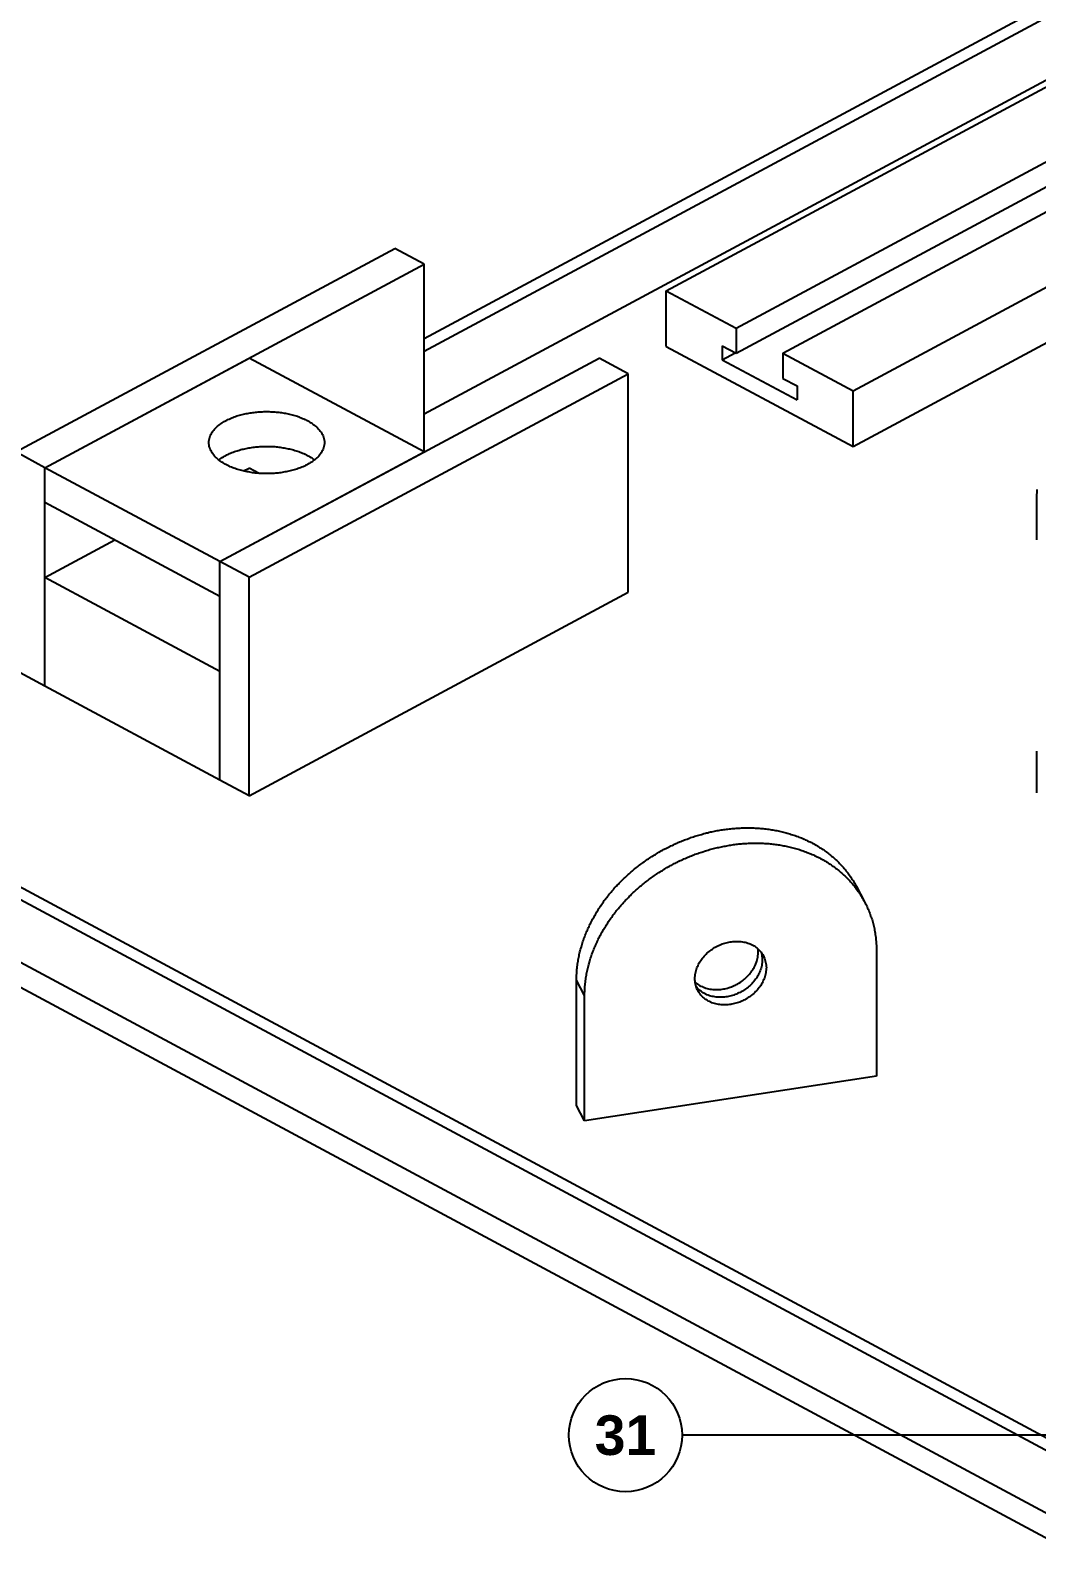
# Model space of a CAD drawing. Header units: millimetres. Extents: x 0 to 841, y 0 to 594.
# Drawn here: x 100.7 to 189.7, y 237.8 to 372 of the extents above; entities that cross this region are included whole.
import ezdxf
from ezdxf.enums import TextEntityAlignment as Align

# ---------------------------------------------------------------- set-up
doc = ezdxf.new("R2010")
doc.units = ezdxf.units.MM
for name, color, linetype, lineweight in [('COTA', 7, 'CONTINUOUS', 25), ('FINA', 7, 'CONTINUOUS', 25), ('TXT', 7, 'CONTINUOUS', 25)]:
    doc.layers.add(name, color=color, linetype=linetype, lineweight=lineweight)
doc.styles.add('STDB', font='LiberationSans-Bold.ttf')

msp = doc.modelspace()

# ---------------------------------------------------------------- linework, layer by layer
at = {"layer": 'COTA'}
msp.add_line((351.63, 247.83), (158.32, 247.83), dxfattribs=at)
at = {"layer": 'FINA'}
for points in [[(135.53, 338.11), (282.3, 416.91)], [(135.53, 344.76), (253.57, 408.13)], [(135.53, 343.65), (254.6, 407.58)], [(156.93, 348.98), (262.45, 405.64)], [(163.11, 345.66), (210.75, 371.24)], [(163.11, 343.45), (205.57, 366.24)], [(167.24, 343.45), (201.87, 362.04)], [(99.43, 334.73), (132.95, 352.72)], [(135.53, 351.34), (132.95, 352.72)], [(173.43, 340.13), (195.02, 351.72)], [(102.01, 333.34), (135.53, 351.34)], [(135.53, 334.73), (135.53, 351.34)], [(156.93, 344.06), (156.93, 348.98)], [(156.93, 348.98), (163.11, 345.66)], [(163.11, 345.66), (163.11, 343.45)], [(173.43, 335.2), (192.22, 345.3)], [(156.93, 344.06), (173.43, 335.2)], [(161.88, 344.11), (161.88, 342.88)], [(161.88, 344.11), (163.11, 343.45)], [(102.01, 333.34), (120.06, 343.03)], [(117.48, 325.04), (151, 343.03)], [(135.53, 334.73), (120.06, 343.03)], [(153.57, 341.65), (151, 343.03)], [(161.88, 342.88), (163.02, 343.5)], [(161.88, 342.88), (168.48, 339.34)], [(167.24, 343.45), (173.43, 340.13)], [(167.24, 343.45), (167.24, 341.23)], [(120.06, 323.65), (153.57, 341.65)], [(153.57, 322.33), (153.57, 341.65)], [(167.24, 341.23), (168.48, 340.57)], [(168.48, 340.57), (168.48, 339.34)], [(173.43, 335.2), (173.43, 340.13)], [(116.5, 335.56), (116.51, 335.68), (116.52, 335.8), (116.55, 335.92), (116.58, 336.03), (116.62, 336.15), (116.67, 336.26), (116.73, 336.36), (116.79, 336.47), (116.86, 336.57), (116.93, 336.66), (117.01, 336.75), (117.1, 336.84), (117.18, 336.93), (117.27, 337.01), (117.36, 337.08), (117.46, 337.16), (117.56, 337.23), (117.66, 337.3), (117.76, 337.36), (117.86, 337.42), (117.97, 337.48), (118.08, 337.54), (118.18, 337.59), (118.29, 337.64), (118.4, 337.69), (118.52, 337.74), (118.63, 337.78), (118.74, 337.83), (118.86, 337.87), (118.97, 337.91), (119.09, 337.94), (119.2, 337.98), (119.32, 338.01), (119.44, 338.04), (119.55, 338.07), (119.67, 338.09), (119.79, 338.12), (119.91, 338.14), (120.03, 338.16), (120.15, 338.18), (120.27, 338.2), (120.39, 338.22), (120.51, 338.23), (120.63, 338.25), (120.75, 338.26), (120.87, 338.27), (120.99, 338.28), (121.11, 338.29), (121.23, 338.29), (121.35, 338.3), (121.47, 338.3), (121.59, 338.3), (121.71, 338.3), (121.83, 338.3), (121.95, 338.29), (122.07, 338.29), (122.19, 338.28), (122.32, 338.27), (122.44, 338.26), (122.56, 338.25), (122.68, 338.24), (122.8, 338.22), (122.92, 338.21), (123.04, 338.19), (123.16, 338.17), (123.27, 338.15), (123.39, 338.13), (123.51, 338.1), (123.63, 338.07), (123.75, 338.05), (123.86, 338.02), (123.98, 337.98), (124.1, 337.95), (124.21, 337.91), (124.33, 337.88), (124.44, 337.84), (124.55, 337.79), (124.67, 337.75), (124.78, 337.7), (124.89, 337.66), (125, 337.61), (125.11, 337.55), (125.22, 337.5)], [(125.22, 337.5), (125.32, 337.44), (125.43, 337.37), (125.53, 337.31), (125.63, 337.24), (125.73, 337.17), (125.83, 337.1), (125.92, 337.02), (126.02, 336.94), (126.1, 336.85), (126.19, 336.76), (126.27, 336.67), (126.34, 336.58), (126.42, 336.48), (126.48, 336.37), (126.54, 336.26), (126.59, 336.15), (126.63, 336.04), (126.67, 335.92), (126.69, 335.8), (126.71, 335.68), (126.71, 335.56)], [(126.71, 335.56), (126.71, 335.44), (126.69, 335.32), (126.67, 335.2), (126.63, 335.09), (126.59, 334.97), (126.54, 334.86), (126.49, 334.76), (126.43, 334.66), (126.36, 334.56), (126.28, 334.46), (126.21, 334.37), (126.12, 334.28), (126.04, 334.2), (125.95, 334.12), (125.86, 334.04), (125.76, 333.97), (125.66, 333.9), (125.57, 333.83), (125.46, 333.76), (125.36, 333.7), (125.26, 333.64), (125.15, 333.59), (125.04, 333.53), (124.94, 333.48), (124.83, 333.43), (124.72, 333.38), (124.6, 333.34), (124.49, 333.3), (124.38, 333.26), (124.27, 333.22), (124.15, 333.18), (124.04, 333.15), (123.92, 333.12), (123.8, 333.08), (123.69, 333.06), (123.57, 333.03), (123.45, 333), (123.34, 332.98), (123.22, 332.96), (123.1, 332.94), (122.98, 332.92), (122.86, 332.9), (122.74, 332.89), (122.62, 332.87), (122.5, 332.86), (122.39, 332.85), (122.27, 332.84), (122.15, 332.83), (122.03, 332.83), (121.91, 332.82), (121.79, 332.82), (121.67, 332.82), (121.55, 332.82), (121.43, 332.82), (121.31, 332.82), (121.19, 332.83), (121.07, 332.83), (120.95, 332.84), (120.83, 332.85), (120.71, 332.86), (120.59, 332.87), (120.47, 332.89), (120.35, 332.9), (120.23, 332.92), (120.11, 332.94), (119.99, 332.96), (119.88, 332.98), (119.76, 333), (119.64, 333.03), (119.52, 333.06), (119.41, 333.08), (119.29, 333.12), (119.18, 333.15), (119.06, 333.18), (118.95, 333.22), (118.83, 333.26), (118.72, 333.3), (118.61, 333.34), (118.5, 333.38), (118.38, 333.43), (118.28, 333.48), (118.17, 333.53), (118.06, 333.59), (117.95, 333.64), (117.85, 333.7), (117.75, 333.76), (117.65, 333.83), (117.55, 333.9), (117.45, 333.97), (117.35, 334.04), (117.26, 334.12), (117.17, 334.2), (117.09, 334.28), (117.01, 334.37), (116.93, 334.46), (116.85, 334.56), (116.79, 334.66), (116.72, 334.76), (116.67, 334.86), (116.62, 334.97), (116.58, 335.09), (116.54, 335.2), (116.52, 335.32), (116.51, 335.44), (116.5, 335.56)], [(102.01, 333.34), (99.43, 334.73)], [(117.38, 334.02), (117.48, 334.09), (117.57, 334.16), (117.67, 334.23), (117.78, 334.29), (117.88, 334.36), (117.99, 334.41), (118.09, 334.47), (118.2, 334.52), (118.31, 334.58), (118.42, 334.62), (118.53, 334.67), (118.64, 334.71), (118.76, 334.76), (118.87, 334.8), (118.99, 334.83), (119.1, 334.87), (119.22, 334.9), (119.33, 334.94), (119.45, 334.97), (119.57, 334.99), (119.68, 335.02), (119.8, 335.05), (119.92, 335.07), (120.04, 335.09), (120.16, 335.11), (120.28, 335.13), (120.4, 335.14), (120.52, 335.16), (120.64, 335.17), (120.76, 335.18), (120.88, 335.19), (121, 335.2), (121.12, 335.21), (121.24, 335.22), (121.36, 335.22), (121.48, 335.22), (121.6, 335.22), (121.72, 335.22), (121.84, 335.22), (121.96, 335.22), (122.08, 335.21), (122.2, 335.2), (122.32, 335.2), (122.44, 335.19), (122.56, 335.17), (122.68, 335.16), (122.8, 335.15), (122.92, 335.13), (123.04, 335.11), (123.16, 335.09), (123.28, 335.07), (123.4, 335.05), (123.52, 335.02), (123.63, 335), (123.75, 334.97), (123.87, 334.94), (123.98, 334.91), (124.1, 334.87), (124.21, 334.84), (124.33, 334.8), (124.44, 334.76), (124.56, 334.72), (124.67, 334.67), (124.78, 334.63), (124.89, 334.58), (125, 334.53), (125.11, 334.48), (125.22, 334.42)], [(117.48, 325.04), (135.53, 334.73)], [(125.22, 334.42), (125.32, 334.36), (125.43, 334.3), (125.53, 334.23), (125.63, 334.17), (125.73, 334.09), (125.83, 334.02)], [(102.01, 314.03), (102.01, 333.34)], [(117.48, 325.04), (102.01, 333.34)], [(102.01, 330.27), (102.01, 333.34)], [(119.56, 333.05), (120.06, 333.31)], [(120.94, 332.84), (120.06, 333.31)], [(117.48, 321.96), (102.01, 330.27)], [(189.67, 331.4), (189.66, 330.68)], [(189.66, 330.68), (189.66, 330.27)], [(189.66, 330.68), (189.66, 327.36)], [(102.01, 323.62), (108.2, 326.95)], [(189.66, 327.36), (189.66, 326.96)], [(120.06, 323.65), (117.48, 325.04)], [(117.48, 305.72), (117.48, 325.04)], [(117.48, 321.96), (117.48, 325.04)], [(117.48, 315.32), (102.01, 323.62)], [(102.01, 314.03), (102.01, 323.62)], [(120.06, 304.34), (120.06, 323.65)], [(120.06, 304.34), (153.57, 322.33)], [(102.01, 314.03), (99.43, 315.41)], [(117.48, 305.72), (117.48, 315.32)], [(117.48, 305.72), (102.01, 314.03)], [(71.5, 310.38), (335.5, 168.64)], [(72.53, 310.93), (336.53, 169.19)], [(189.66, 308.29), (189.66, 308.16)], [(189.66, 308.16), (189.66, 307.91)], [(189.66, 308.16), (189.66, 304.84)], [(71.5, 304.84), (335.5, 163.1)], [(71.5, 304.84), (335.5, 163.1)], [(120.06, 304.34), (117.48, 305.72)], [(189.66, 304.84), (189.66, 304.59)], [(71.5, 302.63), (335.5, 160.89)], [(148.99, 288.04), (148.99, 288.16), (148.99, 288.28), (148.99, 288.4), (149, 288.52), (149.01, 288.64), (149.01, 288.76), (149.02, 288.88), (149.03, 289), (149.05, 289.12), (149.06, 289.24), (149.07, 289.36), (149.09, 289.48), (149.11, 289.59), (149.13, 289.71), (149.15, 289.83), (149.17, 289.95), (149.19, 290.07), (149.22, 290.19), (149.24, 290.3), (149.27, 290.42), (149.29, 290.54), (149.32, 290.65), (149.35, 290.77), (149.39, 290.89), (149.42, 291), (149.45, 291.12), (149.49, 291.23), (149.52, 291.35), (149.56, 291.46), (149.6, 291.58), (149.64, 291.69), (149.68, 291.8), (149.72, 291.91), (149.77, 292.03), (149.81, 292.14), (149.86, 292.25), (149.9, 292.36), (149.95, 292.47), (150, 292.58), (150.05, 292.69), (150.1, 292.8), (150.15, 292.91), (150.2, 293.02), (150.26, 293.12), (150.31, 293.23), (150.37, 293.34), (150.42, 293.44), (150.48, 293.55), (150.54, 293.65), (150.6, 293.76), (150.66, 293.86), (150.72, 293.97), (150.78, 294.07), (150.84, 294.17), (150.91, 294.27), (150.97, 294.37), (151.04, 294.48), (151.11, 294.58), (151.17, 294.68), (151.24, 294.77), (151.31, 294.87), (151.38, 294.97), (151.45, 295.07), (151.52, 295.16), (151.59, 295.26), (151.67, 295.36), (151.74, 295.45), (151.82, 295.54), (151.89, 295.64), (151.97, 295.73), (152.05, 295.82), (152.12, 295.91), (152.2, 296.01), (152.28, 296.1), (152.36, 296.19), (152.44, 296.28), (152.52, 296.36), (152.6, 296.45), (152.69, 296.54), (152.77, 296.63), (152.85, 296.71), (152.94, 296.8), (153.02, 296.88), (153.11, 296.97), (153.2, 297.05), (153.28, 297.13), (153.37, 297.21), (153.46, 297.29), (153.55, 297.37), (153.64, 297.45), (153.73, 297.53), (153.82, 297.61), (153.91, 297.69), (154.01, 297.77), (154.1, 297.84), (154.19, 297.92), (154.29, 298), (154.38, 298.07), (154.47, 298.14), (154.57, 298.22), (154.67, 298.29), (154.76, 298.36), (154.86, 298.43), (154.96, 298.5), (155.06, 298.57), (155.15, 298.64), (155.25, 298.71), (155.35, 298.77), (155.45, 298.84), (155.55, 298.91), (155.66, 298.97), (155.76, 299.04), (155.86, 299.1), (155.96, 299.16), (156.06, 299.22), (156.17, 299.29), (156.27, 299.35), (156.38, 299.41), (156.48, 299.46), (156.59, 299.52), (156.69, 299.58), (156.8, 299.64), (156.9, 299.69), (157.01, 299.75), (157.12, 299.8), (157.23, 299.86), (157.33, 299.91), (157.44, 299.96), (157.55, 300.01), (157.66, 300.06), (157.77, 300.11), (157.88, 300.16), (157.99, 300.21), (158.1, 300.26), (158.21, 300.3), (158.32, 300.35), (158.43, 300.39), (158.55, 300.44), (158.66, 300.48), (158.77, 300.52), (158.88, 300.56), (159, 300.6), (159.11, 300.64), (159.22, 300.68), (159.34, 300.72), (159.45, 300.76), (159.57, 300.8), (159.68, 300.83), (159.8, 300.87), (159.91, 300.9), (160.03, 300.93), (160.14, 300.96), (160.26, 301), (160.38, 301.03), (160.49, 301.06), (160.61, 301.08), (160.73, 301.11), (160.84, 301.14), (160.96, 301.16), (161.08, 301.19), (161.2, 301.21), (161.31, 301.24), (161.43, 301.26), (161.55, 301.28), (161.67, 301.3), (161.79, 301.32), (161.91, 301.34), (162.02, 301.36), (162.14, 301.37), (162.26, 301.39), (162.38, 301.4), (162.5, 301.42), (162.62, 301.43), (162.74, 301.44), (162.86, 301.45), (162.98, 301.46), (163.1, 301.47), (163.22, 301.48), (163.34, 301.49), (163.46, 301.49), (163.58, 301.5), (163.7, 301.5), (163.82, 301.51), (163.94, 301.51), (164.06, 301.51), (164.18, 301.51), (164.3, 301.51), (164.42, 301.5), (164.54, 301.5), (164.66, 301.5), (164.78, 301.49), (164.9, 301.49), (165.02, 301.48), (165.14, 301.47), (165.26, 301.46), (165.38, 301.45), (165.5, 301.44), (165.62, 301.43), (165.74, 301.41), (165.86, 301.4), (165.98, 301.38), (166.1, 301.36), (166.22, 301.34), (166.33, 301.33), (166.45, 301.3), (166.57, 301.28), (166.69, 301.26), (166.81, 301.24), (166.92, 301.21), (167.04, 301.18), (167.16, 301.16), (167.28, 301.13), (167.39, 301.1), (167.51, 301.07), (167.62, 301.04), (167.74, 301), (167.86, 300.97), (167.97, 300.93), (168.08, 300.9), (168.2, 300.86), (168.31, 300.82), (168.43, 300.78), (168.54, 300.74), (168.65, 300.69), (168.76, 300.65), (168.87, 300.61), (168.99, 300.56), (169.1, 300.51), (169.21, 300.46), (169.31, 300.41), (169.42, 300.36), (169.53, 300.31), (169.64, 300.26), (169.75, 300.2), (169.85, 300.14), (169.96, 300.09), (170.06, 300.03), (170.17, 299.97), (170.27, 299.91), (170.37, 299.85), (170.48, 299.78), (170.58, 299.72), (170.68, 299.65), (170.78, 299.59), (170.88, 299.52), (170.97, 299.45), (171.07, 299.38), (171.17, 299.3), (171.26, 299.23), (171.36, 299.16), (171.45, 299.08), (171.54, 299.01), (171.64, 298.93), (171.73, 298.85), (171.82, 298.77), (171.91, 298.69), (171.99, 298.61), (172.08, 298.52), (172.17, 298.44), (172.25, 298.35), (172.33, 298.27), (172.41, 298.18), (172.5, 298.09), (172.58, 298), (172.65, 297.91), (172.73, 297.82), (172.81, 297.72), (172.88, 297.63), (172.96, 297.53), (173.03, 297.44), (173.1, 297.34), (173.17, 297.24), (173.24, 297.14), (173.3, 297.04), (173.37, 296.94), (173.43, 296.84), (173.5, 296.74), (173.56, 296.64), (173.62, 296.53), (173.68, 296.43), (173.73, 296.32)], [(149.71, 286.68), (149.71, 286.8), (149.71, 286.92), (149.72, 287.04), (149.72, 287.16), (149.73, 287.28), (149.74, 287.4), (149.74, 287.52), (149.76, 287.64), (149.77, 287.76), (149.78, 287.88), (149.8, 288), (149.81, 288.12), (149.83, 288.24), (149.85, 288.36), (149.87, 288.48), (149.89, 288.6), (149.91, 288.71), (149.94, 288.83), (149.96, 288.95), (149.99, 289.07), (150.02, 289.18), (150.05, 289.3), (150.08, 289.42), (150.11, 289.53), (150.14, 289.65), (150.17, 289.76), (150.21, 289.88), (150.24, 289.99), (150.28, 290.11), (150.32, 290.22), (150.36, 290.33), (150.4, 290.45), (150.44, 290.56), (150.49, 290.67), (150.53, 290.78), (150.58, 290.89), (150.62, 291.01), (150.67, 291.12), (150.72, 291.23), (150.77, 291.34), (150.82, 291.44), (150.87, 291.55), (150.92, 291.66), (150.98, 291.77), (151.03, 291.88), (151.09, 291.98), (151.14, 292.09), (151.2, 292.19), (151.26, 292.3), (151.32, 292.4), (151.38, 292.51), (151.44, 292.61), (151.5, 292.71), (151.57, 292.82), (151.63, 292.92), (151.69, 293.02), (151.76, 293.12), (151.83, 293.22), (151.89, 293.32), (151.96, 293.42), (152.03, 293.52), (152.1, 293.61), (152.17, 293.71), (152.24, 293.81), (152.32, 293.9), (152.39, 294), (152.46, 294.09), (152.54, 294.19), (152.61, 294.28), (152.69, 294.38), (152.77, 294.47), (152.84, 294.56), (152.92, 294.65), (153, 294.74), (153.08, 294.83), (153.16, 294.92), (153.24, 295.01), (153.33, 295.1), (153.41, 295.18), (153.49, 295.27), (153.58, 295.36), (153.66, 295.44), (153.75, 295.53), (153.83, 295.61), (153.92, 295.69), (154.01, 295.78), (154.09, 295.86), (154.18, 295.94), (154.27, 296.02), (154.36, 296.1), (154.45, 296.18), (154.54, 296.26), (154.63, 296.34), (154.73, 296.41), (154.82, 296.49), (154.91, 296.56), (155.01, 296.64), (155.1, 296.71), (155.2, 296.79), (155.29, 296.86), (155.39, 296.93), (155.48, 297), (155.58, 297.08), (155.68, 297.15), (155.78, 297.21), (155.88, 297.28), (155.98, 297.35), (156.07, 297.42), (156.17, 297.49), (156.28, 297.55), (156.38, 297.62), (156.48, 297.68), (156.58, 297.74), (156.68, 297.81), (156.79, 297.87), (156.89, 297.93), (156.99, 297.99), (157.1, 298.05), (157.2, 298.11), (157.31, 298.17), (157.41, 298.22), (157.52, 298.28), (157.63, 298.34), (157.73, 298.39), (157.84, 298.45), (157.95, 298.5), (158.05, 298.55), (158.16, 298.61), (158.27, 298.66), (158.38, 298.71), (158.49, 298.76), (158.6, 298.81), (158.71, 298.85), (158.82, 298.9), (158.93, 298.95), (159.04, 298.99), (159.15, 299.04), (159.27, 299.08), (159.38, 299.12), (159.49, 299.17), (159.6, 299.21), (159.72, 299.25), (159.83, 299.29), (159.94, 299.33), (160.06, 299.37), (160.17, 299.4), (160.29, 299.44), (160.4, 299.48), (160.52, 299.51), (160.63, 299.54), (160.75, 299.58), (160.86, 299.61), (160.98, 299.64), (161.1, 299.67), (161.21, 299.7), (161.33, 299.73), (161.45, 299.76), (161.56, 299.78), (161.68, 299.81), (161.8, 299.83), (161.92, 299.86), (162.03, 299.88), (162.15, 299.9), (162.27, 299.93), (162.39, 299.95), (162.51, 299.97), (162.63, 299.98), (162.75, 300), (162.86, 300.02), (162.98, 300.03), (163.1, 300.05), (163.22, 300.06), (163.34, 300.08), (163.46, 300.09), (163.58, 300.1), (163.7, 300.11), (163.82, 300.12), (163.94, 300.13), (164.06, 300.13), (164.18, 300.14), (164.3, 300.14), (164.42, 300.15), (164.54, 300.15), (164.66, 300.15), (164.78, 300.15), (164.9, 300.15), (165.02, 300.15), (165.14, 300.15), (165.26, 300.15), (165.38, 300.14), (165.5, 300.14), (165.62, 300.13), (165.74, 300.12), (165.86, 300.11), (165.98, 300.11), (166.1, 300.09), (166.22, 300.08), (166.34, 300.07), (166.46, 300.06), (166.58, 300.04), (166.7, 300.03), (166.82, 300.01), (166.94, 299.99), (167.06, 299.97), (167.17, 299.95), (167.29, 299.93), (167.41, 299.91), (167.53, 299.88), (167.65, 299.86), (167.76, 299.83), (167.88, 299.8), (168, 299.77), (168.11, 299.74), (168.23, 299.71), (168.35, 299.68), (168.46, 299.65), (168.58, 299.61), (168.69, 299.58), (168.81, 299.54), (168.92, 299.5), (169.03, 299.46), (169.15, 299.42), (169.26, 299.38), (169.37, 299.34), (169.48, 299.3), (169.6, 299.25), (169.71, 299.2), (169.82, 299.16), (169.93, 299.11), (170.04, 299.06), (170.14, 299.01), (170.25, 298.95), (170.36, 298.9), (170.47, 298.85), (170.57, 298.79), (170.68, 298.73), (170.78, 298.67), (170.89, 298.61), (170.99, 298.55), (171.1, 298.49), (171.2, 298.43), (171.3, 298.36), (171.4, 298.3), (171.5, 298.23), (171.6, 298.16), (171.7, 298.09), (171.79, 298.02), (171.89, 297.95), (171.99, 297.88), (172.08, 297.8), (172.17, 297.73), (172.27, 297.65), (172.36, 297.57), (172.45, 297.49), (172.54, 297.41), (172.63, 297.33), (172.71, 297.25), (172.8, 297.17), (172.89, 297.08), (172.97, 297), (173.05, 296.91), (173.14, 296.82), (173.22, 296.73), (173.3, 296.64), (173.38, 296.55), (173.45, 296.46), (173.53, 296.37), (173.6, 296.27), (173.68, 296.18), (173.75, 296.08), (173.82, 295.98), (173.89, 295.89), (173.96, 295.79), (174.03, 295.69), (174.09, 295.59), (174.15, 295.49), (174.22, 295.38), (174.28, 295.28), (174.34, 295.18), (174.4, 295.07), (174.46, 294.97)], [(173.73, 296.32), (174.46, 294.97)], [(174.46, 294.97), (174.51, 294.86), (174.57, 294.75), (174.62, 294.64), (174.67, 294.53), (174.72, 294.42), (174.77, 294.31), (174.82, 294.2), (174.86, 294.08), (174.91, 293.97), (174.95, 293.86), (174.99, 293.74), (175.03, 293.63), (175.07, 293.51), (175.11, 293.4), (175.14, 293.28), (175.17, 293.16), (175.21, 293.05), (175.24, 292.93), (175.26, 292.81), (175.29, 292.69), (175.32, 292.57), (175.34, 292.45), (175.36, 292.33), (175.38, 292.21), (175.4, 292.09), (175.42, 291.97), (175.44, 291.85), (175.45, 291.73), (175.46, 291.61), (175.47, 291.49), (175.48, 291.37), (175.49, 291.25), (175.5, 291.13), (175.5, 291.01), (175.51, 290.88), (175.51, 290.76), (175.51, 290.64)], [(159.46, 288.18), (159.46, 288.3), (159.47, 288.42), (159.48, 288.54), (159.5, 288.66), (159.53, 288.78), (159.56, 288.9), (159.59, 289.01), (159.64, 289.13), (159.68, 289.24), (159.73, 289.35), (159.78, 289.46), (159.84, 289.57), (159.9, 289.67), (159.97, 289.77), (160.04, 289.87), (160.11, 289.97), (160.19, 290.06), (160.27, 290.16), (160.35, 290.25), (160.44, 290.33), (160.52, 290.42), (160.61, 290.5), (160.71, 290.58), (160.8, 290.65), (160.9, 290.72), (161, 290.79), (161.1, 290.86), (161.2, 290.92), (161.31, 290.98), (161.42, 291.04), (161.53, 291.1), (161.64, 291.15), (161.75, 291.19), (161.86, 291.24), (161.98, 291.28), (162.09, 291.31), (162.21, 291.35), (162.33, 291.38), (162.45, 291.4), (162.57, 291.42), (162.69, 291.44), (162.81, 291.45), (162.93, 291.46), (163.05, 291.47), (163.17, 291.47), (163.29, 291.47), (163.41, 291.46), (163.53, 291.45), (163.65, 291.43), (163.77, 291.41), (163.89, 291.39), (164.01, 291.36), (164.13, 291.32), (164.24, 291.28), (164.35, 291.24), (164.46, 291.19), (164.57, 291.13), (164.68, 291.07), (164.78, 291.01), (164.88, 290.93), (164.97, 290.86), (165.06, 290.78), (165.15, 290.69), (165.23, 290.6), (165.31, 290.51), (165.38, 290.41), (165.45, 290.31), (165.51, 290.2)], [(159.48, 287.86), (159.57, 287.79), (159.67, 287.71), (159.77, 287.64), (159.87, 287.58), (159.98, 287.52), (160.09, 287.47), (160.2, 287.42), (160.31, 287.38), (160.43, 287.34), (160.55, 287.31), (160.66, 287.28), (160.78, 287.25), (160.9, 287.24), (161.03, 287.22), (161.15, 287.21), (161.27, 287.21), (161.39, 287.21), (161.51, 287.21), (161.63, 287.22), (161.75, 287.23), (161.88, 287.25), (162, 287.27), (162.11, 287.29), (162.23, 287.32), (162.35, 287.35), (162.47, 287.38), (162.58, 287.42), (162.7, 287.46), (162.81, 287.51), (162.92, 287.56), (163.03, 287.61), (163.14, 287.67), (163.25, 287.73), (163.35, 287.79), (163.45, 287.85), (163.56, 287.92), (163.65, 287.99), (163.75, 288.07), (163.84, 288.14), (163.94, 288.22), (164.03, 288.31), (164.11, 288.39), (164.2, 288.48), (164.28, 288.57), (164.35, 288.67), (164.43, 288.76), (164.5, 288.86), (164.57, 288.96), (164.63, 289.07), (164.69, 289.17), (164.75, 289.28), (164.8, 289.39), (164.85, 289.5), (164.89, 289.62), (164.93, 289.73), (164.96, 289.85), (164.99, 289.97), (165.01, 290.09), (165.03, 290.21), (165.04, 290.33), (165.04, 290.45), (165.04, 290.57), (165.04, 290.69), (165.02, 290.82)], [(165.3, 290.53), (165.33, 290.41), (165.36, 290.29), (165.38, 290.17), (165.39, 290.05), (165.4, 289.93), (165.41, 289.81), (165.4, 289.69), (165.39, 289.57), (165.38, 289.45), (165.36, 289.33), (165.33, 289.21), (165.3, 289.1), (165.26, 288.98), (165.22, 288.87), (165.18, 288.75), (165.13, 288.64), (165.07, 288.54), (165.01, 288.43), (164.95, 288.33), (164.89, 288.22), (164.82, 288.13), (164.75, 288.03), (164.67, 287.93), (164.59, 287.84), (164.51, 287.75), (164.42, 287.67), (164.34, 287.58), (164.25, 287.5), (164.15, 287.42), (164.06, 287.35), (163.96, 287.28), (163.86, 287.21), (163.76, 287.14), (163.66, 287.08), (163.55, 287.02), (163.45, 286.96), (163.34, 286.91), (163.23, 286.86), (163.12, 286.81), (163, 286.77), (162.89, 286.73), (162.77, 286.69), (162.66, 286.66), (162.54, 286.63), (162.42, 286.6), (162.3, 286.58), (162.18, 286.56), (162.06, 286.55), (161.94, 286.54), (161.82, 286.53), (161.7, 286.53), (161.58, 286.53), (161.46, 286.54), (161.34, 286.55), (161.22, 286.56), (161.1, 286.59), (160.98, 286.61), (160.86, 286.64), (160.75, 286.67), (160.63, 286.71), (160.52, 286.76), (160.41, 286.81), (160.3, 286.86), (160.2, 286.92), (160.1, 286.99), (160, 287.06), (159.9, 287.13), (159.81, 287.21), (159.72, 287.29), (159.64, 287.38), (159.56, 287.48)], [(165.51, 290.2), (165.56, 290.1), (165.61, 289.99), (165.65, 289.87), (165.68, 289.76), (165.71, 289.64), (165.74, 289.52), (165.75, 289.4), (165.76, 289.29), (165.77, 289.17), (165.76, 289.05), (165.76, 288.93), (165.74, 288.81), (165.72, 288.69), (165.7, 288.57), (165.67, 288.45), (165.64, 288.34), (165.6, 288.23), (165.55, 288.11), (165.5, 288), (165.45, 287.9), (165.4, 287.79), (165.34, 287.69), (165.27, 287.58), (165.21, 287.48), (165.13, 287.39), (165.06, 287.29), (164.98, 287.2), (164.9, 287.11), (164.82, 287.03), (164.74, 286.94), (164.65, 286.86), (164.56, 286.78), (164.46, 286.71), (164.37, 286.63), (164.27, 286.56), (164.17, 286.5), (164.07, 286.43), (163.97, 286.37), (163.86, 286.31), (163.75, 286.26), (163.65, 286.21), (163.54, 286.16), (163.42, 286.11), (163.31, 286.07), (163.2, 286.03), (163.08, 286), (162.97, 285.97), (162.85, 285.94), (162.73, 285.91), (162.62, 285.89), (162.5, 285.88), (162.38, 285.87), (162.26, 285.86), (162.14, 285.85), (162.02, 285.85), (161.9, 285.86), (161.78, 285.86), (161.66, 285.88), (161.54, 285.89), (161.42, 285.92), (161.3, 285.94), (161.19, 285.97), (161.07, 286.01), (160.96, 286.05), (160.85, 286.09), (160.74, 286.15), (160.63, 286.2), (160.53, 286.26), (160.43, 286.33), (160.33, 286.4), (160.24, 286.47), (160.15, 286.55), (160.06, 286.64), (159.98, 286.72), (159.91, 286.82), (159.84, 286.92), (159.77, 287.02), (159.71, 287.12)], [(175.51, 290.64), (175.51, 279.57)], [(148.99, 276.96), (148.99, 288.04)], [(149.71, 286.68), (148.99, 288.04)], [(159.71, 287.12), (159.66, 287.23), (159.61, 287.34), (159.57, 287.46), (159.53, 287.57), (159.51, 287.69), (159.48, 287.81), (159.47, 287.93), (159.46, 288.06), (159.46, 288.18)], [(149.71, 275.61), (149.71, 286.68)], [(175.51, 279.57), (149.71, 275.61)], [(149.71, 275.61), (148.99, 276.96)]]:
    msp.add_lwpolyline(points, dxfattribs=at)
msp.add_circle((153.32, 247.83), 5, dxfattribs=at)

# ---------------------------------------------------------------- texts
at = {"layer": 'TXT', "style": 'STDB'}
msp.add_text('31', height=3.5, dxfattribs=at).set_placement((153.32, 247.83), align=Align.MIDDLE_CENTER)

doc.saveas('drawing.dxf')
